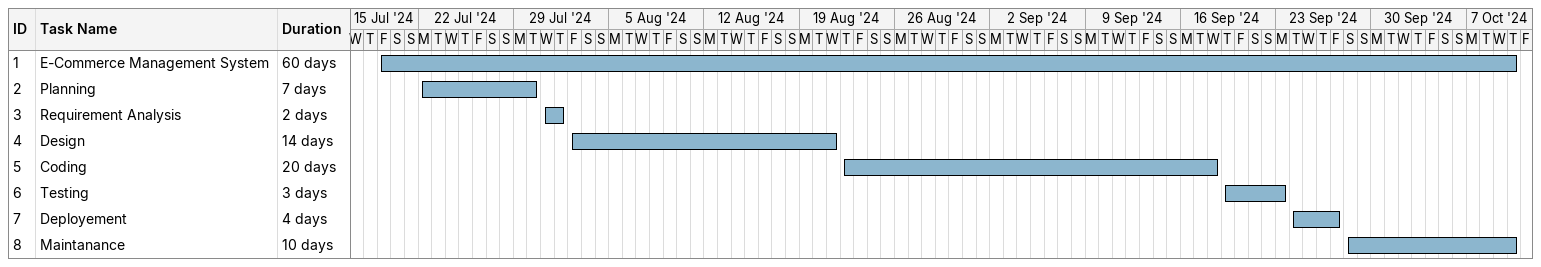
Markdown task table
| ID | Task | Duration | Start | Finish |
|---|---|---|---|---|
| 1 | E-Commerce Management System | 60d | 2024-07-19 | 2024-10-10 |
| 2 | Planning | 7d | 2024-07-22 | 2024-07-30 |
| 3 | Requirement Analysis | 2d | 2024-07-31 | 2024-08-01 |
| 4 | Design | 14d | 2024-08-02 | 2024-08-21 |
| 5 | Coding | 20d | 2024-08-22 | 2024-09-18 |
| 6 | Testing | 3d | 2024-09-19 | 2024-09-23 |
| 7 | Deployement | 4d | 2024-09-24 | 2024-09-27 |
| 8 | Maintanance | 10d | 2024-09-28 | 2024-10-10 |
